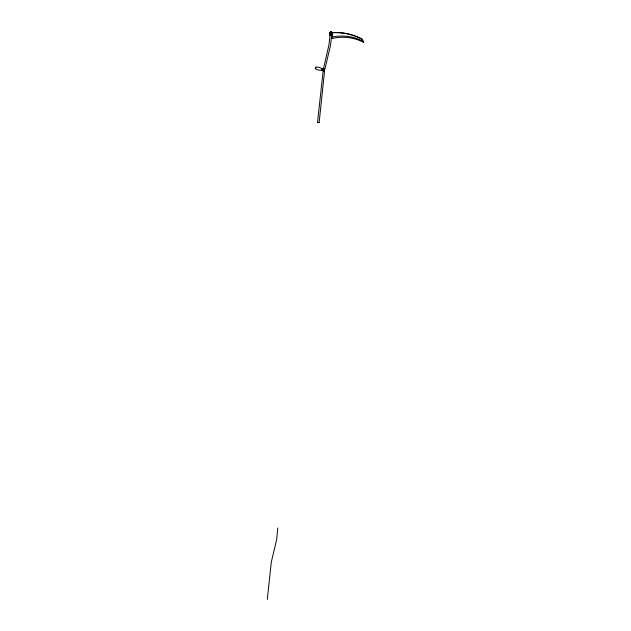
<?xml version="1.0" encoding="UTF-8"?>
<svg xmlns="http://www.w3.org/2000/svg" width="631" height="631" viewBox="0 0 631 631"><rect width="100%" height="100%" fill="white"/><g stroke="black" fill="none" stroke-linecap="round" stroke-linejoin="round"><path stroke-width="0.95" d="M361.681 39.09L361.666 38.925A62.414 58.943 -73.5 0 0 331.74 32.709L332.151 38.491A51.095 48.208 -72.1 0 1 363.701 42.364L361.65 38.948L362.139 39.39M277.774 527.973L276.693 539.402L271.306 562.079L267.299 599.45M330.265 32.268C330.818 38.988 328.412 30.824 331.677 32.284M330.013 34.666L330.029 32.291M330.581 32.213L330.281 34.658M330.786 32.205L330.66 34.626L330.179 34.626M331.362 34.658L330.873 34.634L330.999 32.213M331.212 32.228L331.086 34.65L331.551 34.705M331.283 34.681L331.409 32.26M331.614 34.934L331.693 32.355L331.78 34.831L330.975 35.423L331.63 35.265L329.997 35.068L330.36 35.289M324.571 70.98L319.144 122.588L318.292 122.603L317.511 122.406L323.159 70.814M330.092 34.894L328.925 44.99L323.411 68.968M331.693 34.768L331.575 32.307L331.819 32.922M321.771 69.173C322.402 67.872 322.891 70.025 321.999 70.262C312.384 70.704 313.717 64.039 322.267 68.724M330.171 32.315L330.423 32.599M331.796 34.894L330.991 35.044M324.508 68.842L324.618 69.11M317.511 122.406L319.144 122.588M330.021 35.115L330.439 34.997M323.813 70.688L324.176 69.205M331.583 31.976L330.321 31.897M332.032 37.063L334.485 36.59A51.624 48.69 -72.2 0 1 361.121 40.345L363.417 41.496M323.324 68.747L324.105 68.747M323.104 70.814L324.326 70.893M330.518 32.173L331.488 32.236M315.516 68.755L315.886 67.217M329.958 34.902L331.63 35.265L330.557 45.219L324.933 68.976M321.897 70.254L321.668 69.765M362.304 39.572L363.701 42.364M332.151 38.491L331.796 32.757A62.398 58.928 -73.5 0 1 361.697 38.988M323.853 69.063A0.844 0.418 -77.8 0 1 324.2 69.796A0.844 0.418 -77.8 0 1 323.671 70.711M321.763 69.158A0.844 0.418 -77.8 0 1 322.465 68.85A0.844 0.418 -77.8 0 1 322.236 70.159A0.844 0.418 -77.8 0 1 321.652 69.789M324.429 69.836L324.444 69.781"/></g></svg>
